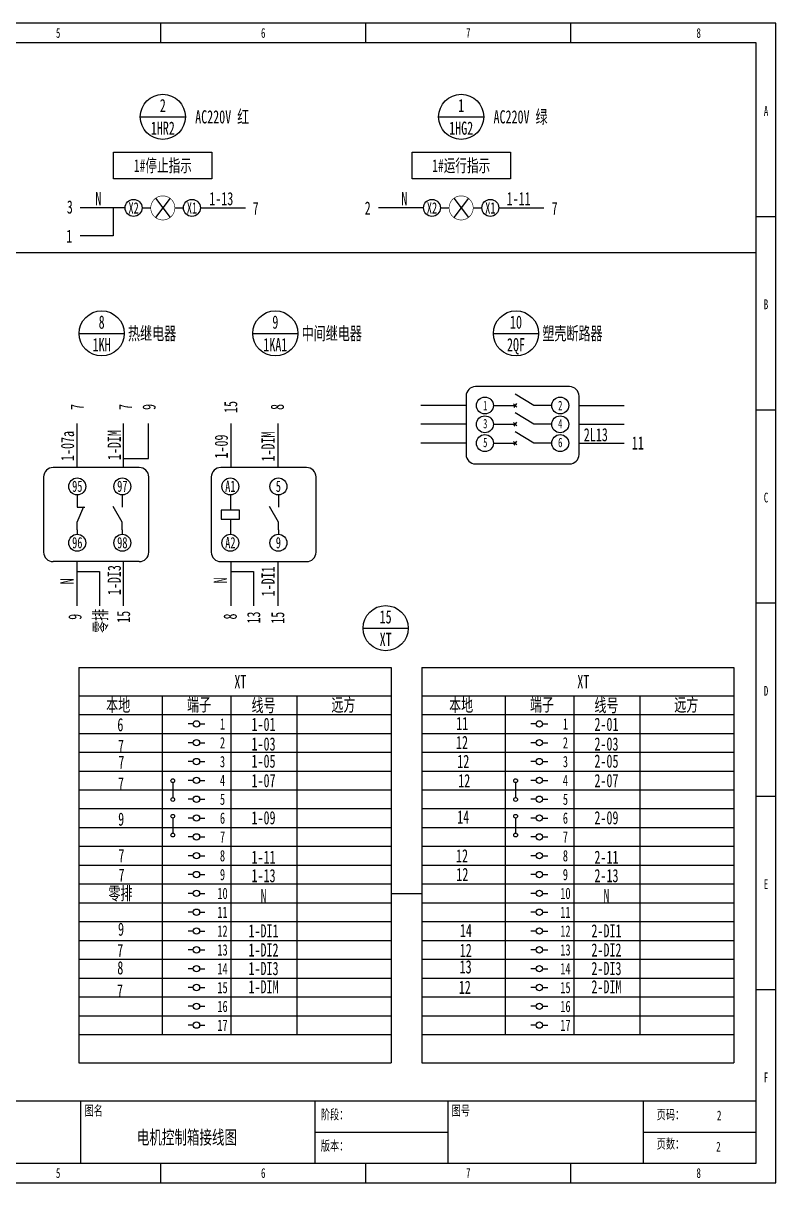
# Model space of a CAD drawing. Header units: millimetres. Extents: x 401220 to 2750366, y -101310 to 943175.
# Drawn here: x 1273953 to 1300607, y -44391 to -3311 of the extents above; entities that cross this region are included whole.
import ezdxf
from ezdxf.enums import TextEntityAlignment as Align

# ---------------------------------------------------------------- set-up
doc = ezdxf.new("R2010")
doc.units = ezdxf.units.MM
doc.styles.add('ROM-S', font='NSimSun.ttf', dxfattribs={"width": 0.67})

msp = doc.modelspace()

# ---------------------------------------------------------------- linework, layer by layer
at = {"ltscale": 4}
for p, q in [((1278821.8, -4002.5), (1278821.8, -3310.9)), ((1286083.4, -4002.5), (1286083.4, -3310.9)), ((1293345, -4002.5), (1293345, -3310.9)), ((1299915.1, -10157.6), (1300606.7, -10157.6)), ((1299915.1, -17004.3), (1300606.7, -17004.3)), ((1299915.1, -23850.9), (1300606.7, -23850.9)), ((1279976.8, -28134.1), (1279789.3, -28134.1)), ((1280201.8, -28134.1), (1280389.3, -28134.1)), ((1292121.6, -28134.1), (1291934, -28134.1)), ((1292346.6, -28134.1), (1292534.1, -28134.1)), ((1279976.8, -28801.1), (1279789.3, -28801.1)), ((1280201.8, -28801.1), (1280389.3, -28801.1)), ((1292121.6, -28801.1), (1291934, -28801.1)), ((1292346.6, -28801.1), (1292534.1, -28801.1)), ((1279976.8, -29468.1), (1279789.3, -29468.1)), ((1280201.8, -29468.1), (1280389.3, -29468.1)), ((1292121.6, -29468.1), (1291934, -29468.1)), ((1292346.6, -29468.1), (1292534.1, -29468.1)), ((1279976.8, -30135.1), (1279789.3, -30135.1)), ((1279976.8, -30135.1), (1279789.3, -30135.1)), ((1280201.8, -30135.1), (1280389.3, -30135.1)), ((1280201.8, -30135.1), (1280389.3, -30135.1)), ((1292121.6, -30135.1), (1291934, -30135.1)), ((1292121.6, -30135.1), (1291934, -30135.1)), ((1292346.6, -30135.1), (1292534.1, -30135.1)), ((1292346.6, -30135.1), (1292534.1, -30135.1)), ((1279976.8, -30802.1), (1279789.3, -30802.1)), ((1280201.8, -30802.1), (1280389.3, -30802.1)), ((1292121.6, -30802.1), (1291934, -30802.1)), ((1292346.6, -30802.1), (1292534.1, -30802.1)), ((1299915.1, -30697.6), (1300606.7, -30697.6)), ((1279976.8, -31469.1), (1279789.3, -31469.1)), ((1280201.8, -31469.1), (1280389.3, -31469.1)), ((1292121.6, -31469.1), (1291934, -31469.1)), ((1292346.6, -31469.1), (1292534.1, -31469.1)), ((1279976.8, -32136.1), (1279789.3, -32136.1)), ((1280201.8, -32136.1), (1280389.3, -32136.1)), ((1292121.6, -32136.1), (1291934, -32136.1)), ((1292346.6, -32136.1), (1292534.1, -32136.1)), ((1279976.8, -32803.1), (1279789.3, -32803.1)), ((1280201.8, -32803.1), (1280389.3, -32803.1)), ((1292121.6, -32803.1), (1291934, -32803.1)), ((1292346.6, -32803.1), (1292534.1, -32803.1)), ((1279976.8, -33470.1), (1279789.3, -33470.1)), ((1280201.8, -33470.1), (1280389.3, -33470.1)), ((1292121.6, -33470.1), (1291934, -33470.1)), ((1292346.6, -33470.1), (1292534.1, -33470.1)), ((1279976.8, -34137), (1279789.3, -34137)), ((1280201.8, -34137), (1280389.3, -34137)), ((1292121.6, -34137), (1291934, -34137)), ((1292346.6, -34137), (1292534.1, -34137)), ((1279976.8, -34804), (1279789.3, -34804)), ((1280201.8, -34804), (1280389.3, -34804)), ((1292121.6, -34804), (1291934, -34804)), ((1292346.6, -34804), (1292534.1, -34804)), ((1279976.8, -35471), (1279789.3, -35471)), ((1280201.8, -35471), (1280389.3, -35471)), ((1292121.6, -35471), (1291934, -35471)), ((1292346.6, -35471), (1292534.1, -35471)), ((1279976.8, -36138), (1279789.3, -36138)), ((1280201.8, -36138), (1280389.3, -36138)), ((1292121.6, -36138), (1291934, -36138)), ((1292346.6, -36138), (1292534.1, -36138)), ((1279976.8, -36805), (1279789.3, -36805)), ((1280201.8, -36805), (1280389.3, -36805)), ((1292121.6, -36805), (1291934, -36805)), ((1292346.6, -36805), (1292534.1, -36805)), ((1279976.8, -37472), (1279789.3, -37472)), ((1280201.8, -37472), (1280389.3, -37472)), ((1292121.6, -37472), (1291934, -37472)), ((1292346.6, -37472), (1292534.1, -37472)), ((1299915.1, -37544.3), (1300606.7, -37544.3)), ((1279976.8, -38139), (1279789.3, -38139)), ((1280201.8, -38139), (1280389.3, -38139)), ((1292121.6, -38139), (1291934, -38139)), ((1292346.6, -38139), (1292534.1, -38139)), ((1279976.8, -38806), (1279789.3, -38806)), ((1280201.8, -38806), (1280389.3, -38806)), ((1292121.6, -38806), (1291934, -38806)), ((1292346.6, -38806), (1292534.1, -38806)), ((1245141.6, -41486.3), (1299915.1, -41486.3)), ((1275986.3, -41486.3), (1275986.3, -43699.4)), ((1284285.3, -41486.3), (1284285.3, -43699.4)), ((1288988, -41486.3), (1288988, -43699.4)), ((1295903.9, -41486.3), (1295903.9, -43699.4)), ((1284285.3, -42592.9), (1288988, -42592.9)), ((1295903.9, -42592.9), (1299915.1, -42592.9)), ((1278821.8, -44391), (1278821.8, -43699.4)), ((1286083.4, -44391), (1286083.4, -43699.4)), ((1293345, -44391), (1293345, -43699.4))]:
    msp.add_line(p, q, dxfattribs=at)
for p, q in [((1278097.7, -6628.5), (1279697.6, -6628.5)), ((1288664.2, -6628.5), (1290264, -6628.5)), ((1277156.2, -7879.3), (1280639.1, -7879.3)), ((1277156.2, -8828.4), (1277156.2, -7879.3)), ((1280639.1, -7879.3), (1280639.1, -8828.4)), ((1287722.6, -7879.3), (1291205.6, -7879.3)), ((1287722.6, -8828.4), (1287722.6, -7879.3)), ((1291205.6, -7879.3), (1291205.6, -8828.4)), ((1280639.1, -8828.4), (1277156.2, -8828.4)), ((1291205.6, -8828.4), (1287722.6, -8828.4)), ((1277564.4, -9854.9), (1275964.6, -9854.9)), ((1277141.3, -9854.9), (1277141.3, -10841.8)), ((1278163, -9854.9), (1278363, -9854.9)), ((1278363, -9854.9), (1278469.7, -9854.9)), ((1278640.3, -9513.6), (1279152.3, -10196.2)), ((1279322.9, -9854.9), (1279429.6, -9854.9)), ((1279429.6, -9854.9), (1279629.6, -9854.9)), ((1280230.8, -9854.9), (1281830.7, -9854.9)), ((1288130.9, -9854.9), (1286531, -9854.9)), ((1288729.5, -9854.9), (1288929.5, -9854.9)), ((1288929.5, -9854.9), (1289036.1, -9854.9)), ((1289206.8, -9513.6), (1289718.7, -10196.2)), ((1289889.4, -9854.9), (1289996.1, -9854.9)), ((1289996.1, -9854.9), (1290196, -9854.9)), ((1290797.3, -9854.9), (1292397.2, -9854.9)), ((1277141.3, -10841.8), (1275964.6, -10841.8)), ((1245141.6, -11433), (1299915.1, -11433)), ((1275931.4, -14299.9), (1277531.3, -14299.9)), ((1282082.4, -14299.9), (1283682.2, -14299.9)), ((1290605.6, -14299.9), (1292205.5, -14299.9)), ((1293305.8, -16187.2), (1289972.8, -16187.2)), ((1289639.5, -16520.5), (1289639.5, -18589.7)), ((1291431.4, -16913.4), (1291318.5, -16794.2)), ((1291420.4, -16785.3), (1291330.9, -16925.9)), ((1292041.5, -16853.8), (1291374.9, -16453.8)), ((1293639.1, -18589.7), (1293639.1, -16520.5)), ((1289639.5, -16853.8), (1288039.6, -16853.8)), ((1290606, -16853.8), (1291374.9, -16853.8)), ((1292040.8, -17518.6), (1291374.2, -17118.6)), ((1292672.5, -16853.8), (1292041.5, -16853.8)), ((1293639.1, -16851.6), (1295239, -16851.6)), ((1275862.8, -19052.5), (1275862.8, -17490.5)), ((1277502.3, -19052.5), (1277502.3, -17490.5)), ((1278391, -18731.3), (1278391, -17490.5)), ((1281320.1, -19052.5), (1281320.1, -17490.5)), ((1282984.2, -19052.5), (1282984.2, -17490.5)), ((1289639.5, -17520.4), (1288039.6, -17520.4)), ((1290606, -17520.4), (1291374.9, -17520.4)), ((1291430.7, -17578.2), (1291317.8, -17459.1)), ((1291419.7, -17450.1), (1291330.2, -17590.7)), ((1292672.5, -17520.4), (1292041.5, -17520.4)), ((1293639.1, -17518.2), (1295239, -17518.2)), ((1292041.5, -18185.2), (1291374.9, -17785.3)), ((1289639.5, -18187), (1288039.6, -18187)), ((1290606, -18187), (1291374.9, -18187)), ((1291431.4, -18244.8), (1291318.5, -18125.7)), ((1291420.4, -18116.7), (1291330.9, -18257.3)), ((1292672.5, -18187), (1292041.5, -18187)), ((1293639.1, -18184.8), (1295239, -18184.8)), ((1277502.3, -18731.3), (1278391, -18731.3)), ((1278065.6, -19052.5), (1275009.2, -19052.5)), ((1283989.9, -19052.5), (1280947.4, -19052.5)), ((1289972.8, -18923), (1293305.8, -18923)), ((1274675.9, -19385.8), (1274675.9, -22052.2)), ((1278398.9, -22052.2), (1278398.9, -19385.8)), ((1280614.1, -19385.8), (1280614.1, -22052.2)), ((1284323.2, -22052.2), (1284323.2, -19385.8)), ((1275868.3, -20022.1), (1275868.3, -20188)), ((1277463.1, -20022.1), (1277463.1, -20188)), ((1281288.7, -20022.1), (1281288.7, -20188)), ((1282989.7, -20022.1), (1282989.7, -20188)), ((1275868.3, -20188), (1275868.3, -20454.7)), ((1275868.3, -20987.9), (1276102.6, -20433.7)), ((1275868.3, -20454.7), (1276138.8, -20454.7)), ((1277463.1, -20987.9), (1277143.2, -20433.7)), ((1277463.1, -20188), (1277463.1, -20454.7)), ((1281288.7, -20188), (1281288.7, -20561.3)), ((1282989.7, -20987.9), (1282669.7, -20433.7)), ((1282989.7, -20188), (1282989.7, -20454.7)), ((1280968.7, -20561.3), (1280968.7, -20881.3)), ((1281608.6, -20561.3), (1280968.7, -20561.3)), ((1280968.7, -20881.3), (1281608.6, -20881.3)), ((1281288.7, -20881.3), (1281288.7, -21254.6)), ((1281608.6, -20881.3), (1281608.6, -20561.3)), ((1275868.3, -21254.6), (1275868.3, -20987.9)), ((1275868.3, -21254.6), (1275868.3, -21417.7)), ((1277463.1, -21254.6), (1277463.1, -20987.9)), ((1277463.1, -21254.6), (1277463.1, -21417.7)), ((1281288.7, -21254.6), (1281288.7, -21417.7)), ((1282989.7, -21254.6), (1282989.7, -20987.9)), ((1282989.7, -21254.6), (1282989.7, -21417.7)), ((1278065.6, -22385.5), (1275009.2, -22385.5)), ((1275862.8, -23947.5), (1275862.8, -22385.5)), ((1277502.3, -23947.5), (1277502.3, -22385.5)), ((1280947.4, -22385.5), (1283989.9, -22385.5)), ((1281320.1, -23947.5), (1281320.1, -22385.5)), ((1282984.2, -23947.5), (1282984.2, -22385.5)), ((1275862.8, -22738.3), (1276656.8, -22738.3)), ((1276656.8, -22738.3), (1276656.8, -23947.5)), ((1281320.1, -22738.3), (1282114.1, -22738.3)), ((1282114.1, -22738.3), (1282114.1, -23947.5)), ((1285989.4, -24741), (1287589.2, -24741)), ((1275926, -26134.3), (1275926, -27134.8)), ((1275926, -26134.3), (1286597.8, -26134.3)), ((1276308.4, -26134.3), (1286980.3, -26134.3)), ((1286980.3, -26134.3), (1286980.3, -27134.8)), ((1288070.7, -26134.3), (1288070.7, -27134.8)), ((1288070.7, -26134.3), (1298742.6, -26134.3)), ((1288453.2, -26134.3), (1299125.1, -26134.3)), ((1299125.1, -26134.3), (1299125.1, -27134.8)), ((1275926, -27134.8), (1286980.3, -27134.8)), ((1275926, -27134.8), (1275926, -27801.8)), ((1278876.6, -27134.8), (1278876.6, -27801.8)), ((1281310.8, -27134.8), (1281310.8, -27801.8)), ((1283646.4, -27134.8), (1283646.4, -27801.8)), ((1286980.3, -27134.8), (1286980.3, -27801.8)), ((1288070.7, -27134.8), (1299125.1, -27134.8)), ((1288070.7, -27134.8), (1288070.7, -27801.8)), ((1291021.4, -27134.8), (1291021.4, -27801.8)), ((1293455.6, -27134.8), (1293455.6, -27801.8)), ((1295791.2, -27134.8), (1295791.2, -27801.8)), ((1299125.1, -27134.8), (1299125.1, -27801.8)), ((1275926, -27801.8), (1275926, -28468.8)), ((1275926, -27801.8), (1275926, -28468.8)), ((1275926, -27801.8), (1286597.8, -27801.8)), ((1276308.4, -27801.8), (1286980.3, -27801.8)), ((1278876.6, -27801.8), (1278876.6, -28468.8)), ((1281310.8, -27801.8), (1281310.8, -28468.8)), ((1283645.3, -27801.8), (1283645.3, -28468.8)), ((1286980.3, -27801.8), (1286980.3, -28468.8)), ((1286980.3, -27801.8), (1286980.3, -28468.8)), ((1288070.7, -27801.8), (1288070.7, -28468.8)), ((1288070.7, -27801.8), (1288070.7, -28468.8)), ((1288070.7, -27801.8), (1298742.6, -27801.8)), ((1288453.2, -27801.8), (1299125.1, -27801.8)), ((1291021.4, -27801.8), (1291021.4, -28468.8)), ((1293455.6, -27801.8), (1293455.6, -28468.8)), ((1295790.1, -27801.8), (1295790.1, -28468.8)), ((1299125.1, -27801.8), (1299125.1, -28468.8)), ((1299125.1, -27801.8), (1299125.1, -28468.8)), ((1275926, -28468.8), (1275926, -29135.8)), ((1275926, -28468.8), (1275926, -29135.8)), ((1275926, -28468.8), (1286597.8, -28468.8)), ((1276308.4, -28468.8), (1286980.3, -28468.8)), ((1278876.6, -28468.8), (1278876.6, -29135.8)), ((1281310.8, -28468.8), (1281310.8, -29135.8)), ((1283645.3, -28468.8), (1283645.3, -29135.8)), ((1286980.3, -28468.8), (1286980.3, -29135.8)), ((1286980.3, -28468.8), (1286980.3, -29135.8)), ((1288070.7, -28468.8), (1288070.7, -29135.8)), ((1288070.7, -28468.8), (1288070.7, -29135.8)), ((1288070.7, -28468.8), (1298742.6, -28468.8)), ((1288453.2, -28468.8), (1299125.1, -28468.8)), ((1291021.4, -28468.8), (1291021.4, -29135.8)), ((1293455.6, -28468.8), (1293455.6, -29135.8)), ((1295790.1, -28468.8), (1295790.1, -29135.8)), ((1299125.1, -28468.8), (1299125.1, -29135.8)), ((1299125.1, -28468.8), (1299125.1, -29135.8)), ((1275926, -29135.8), (1275926, -29802.8)), ((1275926, -29135.8), (1275926, -29802.8)), ((1275926, -29135.8), (1286597.8, -29135.8)), ((1276308.4, -29135.8), (1286980.3, -29135.8)), ((1278876.6, -29135.8), (1278876.6, -29802.8)), ((1281310.8, -29135.8), (1281310.8, -29802.8)), ((1283645.3, -29135.8), (1283645.3, -29802.8)), ((1286980.3, -29135.8), (1286980.3, -29802.8)), ((1286980.3, -29135.8), (1286980.3, -29802.8)), ((1288070.7, -29135.8), (1288070.7, -29802.8)), ((1288070.7, -29135.8), (1288070.7, -29802.8)), ((1288070.7, -29135.8), (1298742.6, -29135.8)), ((1288453.2, -29135.8), (1299125.1, -29135.8)), ((1291021.4, -29135.8), (1291021.4, -29802.8)), ((1293455.6, -29135.8), (1293455.6, -29802.8)), ((1295790.1, -29135.8), (1295790.1, -29802.8)), ((1299125.1, -29135.8), (1299125.1, -29802.8)), ((1299125.1, -29135.8), (1299125.1, -29802.8)), ((1275926, -29802.8), (1275926, -30469.8)), ((1275926, -29802.8), (1275926, -30469.8)), ((1275926, -29802.8), (1286597.8, -29802.8)), ((1276308.4, -29802.8), (1286980.3, -29802.8)), ((1278876.6, -29802.8), (1278876.6, -30469.8)), ((1281310.8, -29802.8), (1281310.8, -30469.8)), ((1283645.3, -29802.8), (1283645.3, -30469.8)), ((1286980.3, -29802.8), (1286980.3, -30469.8)), ((1286980.3, -29802.8), (1286980.3, -30469.8)), ((1288070.7, -29802.8), (1288070.7, -30469.8)), ((1288070.7, -29802.8), (1288070.7, -30469.8)), ((1288070.7, -29802.8), (1298742.6, -29802.8)), ((1288453.2, -29802.8), (1299125.1, -29802.8)), ((1291021.4, -29802.8), (1291021.4, -30469.8)), ((1293455.6, -29802.8), (1293455.6, -30469.8)), ((1295790.1, -29802.8), (1295790.1, -30469.8)), ((1299125.1, -29802.8), (1299125.1, -30469.8)), ((1299125.1, -29802.8), (1299125.1, -30469.8)), ((1279248.6, -30213.3), (1279248.6, -30480.1)), ((1291393.4, -30213.3), (1291393.4, -30480.1)), ((1275926, -30469.8), (1275926, -31136.8)), ((1275926, -30469.8), (1275926, -31136.8)), ((1275926, -30469.8), (1286597.8, -30469.8)), ((1276308.4, -30469.8), (1286980.3, -30469.8)), ((1278876.6, -30469.8), (1278876.6, -31136.8)), ((1279248.6, -30480.1), (1279248.6, -30746.9)), ((1281310.8, -30469.8), (1281310.8, -31136.8)), ((1283645.3, -30469.8), (1283645.3, -31136.8)), ((1286980.3, -30469.8), (1286980.3, -31136.8)), ((1286980.3, -30469.8), (1286980.3, -31136.8)), ((1288070.7, -30469.8), (1288070.7, -31136.8)), ((1288070.7, -30469.8), (1288070.7, -31136.8)), ((1288070.7, -30469.8), (1298742.6, -30469.8)), ((1288453.2, -30469.8), (1299125.1, -30469.8)), ((1291021.4, -30469.8), (1291021.4, -31136.8)), ((1291393.4, -30480.1), (1291393.4, -30746.9)), ((1293455.6, -30469.8), (1293455.6, -31136.8)), ((1295790.1, -30469.8), (1295790.1, -31136.8)), ((1299125.1, -30469.8), (1299125.1, -31136.8)), ((1299125.1, -30469.8), (1299125.1, -31136.8)), ((1275926, -31136.8), (1275926, -31803.8)), ((1275926, -31136.8), (1275926, -31803.8)), ((1275926, -31136.8), (1286597.8, -31136.8)), ((1276308.4, -31136.8), (1286980.3, -31136.8)), ((1278876.6, -31136.8), (1278876.6, -31803.8)), ((1281310.8, -31136.8), (1281310.8, -31803.8)), ((1283645.3, -31136.8), (1283645.3, -31803.8)), ((1286980.3, -31136.8), (1286980.3, -31803.8)), ((1286980.3, -31136.8), (1286980.3, -31803.8)), ((1288070.7, -31136.8), (1288070.7, -31803.8)), ((1288070.7, -31136.8), (1288070.7, -31803.8)), ((1288070.7, -31136.8), (1298742.6, -31136.8)), ((1288453.2, -31136.8), (1299125.1, -31136.8)), ((1291021.4, -31136.8), (1291021.4, -31803.8)), ((1293455.6, -31136.8), (1293455.6, -31803.8)), ((1295790.1, -31136.8), (1295790.1, -31803.8)), ((1299125.1, -31136.8), (1299125.1, -31803.8)), ((1299125.1, -31136.8), (1299125.1, -31803.8)), ((1279248.6, -31471.3), (1279248.6, -31738.1)), ((1291393.4, -31471.3), (1291393.4, -31738.1)), ((1275926, -31803.8), (1275926, -32470.7)), ((1275926, -31803.8), (1275926, -32470.7)), ((1275926, -31803.8), (1286597.8, -31803.8)), ((1276308.4, -31803.8), (1286980.3, -31803.8)), ((1278876.6, -31803.8), (1278876.6, -32470.7)), ((1279248.6, -31738.1), (1279248.6, -32004.9)), ((1281310.8, -31803.8), (1281310.8, -32470.7)), ((1283645.3, -31803.8), (1283645.3, -32470.7)), ((1286980.3, -31803.8), (1286980.3, -32470.7)), ((1288070.7, -31803.8), (1288070.7, -32470.7)), ((1288070.7, -31803.8), (1288070.7, -32470.7)), ((1288070.7, -31803.8), (1298742.6, -31803.8)), ((1288453.2, -31803.8), (1299125.1, -31803.8)), ((1291021.4, -31803.8), (1291021.4, -32470.7)), ((1291393.4, -31738.1), (1291393.4, -32004.9)), ((1293455.6, -31803.8), (1293455.6, -32470.7)), ((1295790.1, -31803.8), (1295790.1, -32470.7)), ((1299125.1, -31803.8), (1299125.1, -32470.7)), ((1275926, -32470.7), (1275926, -33137.7)), ((1275926, -32470.7), (1275926, -33137.7)), ((1275926, -32470.7), (1286597.8, -32470.7)), ((1276308.4, -32470.7), (1286980.3, -32470.7)), ((1278876.6, -32470.7), (1278876.6, -33137.7)), ((1281310.8, -32470.7), (1281310.8, -33137.7)), ((1283645.3, -32470.7), (1283645.3, -33137.7)), ((1286980.3, -32470.7), (1286980.3, -33137.7)), ((1288070.7, -32470.7), (1288070.7, -33137.7)), ((1288070.7, -32470.7), (1288070.7, -33137.7)), ((1288070.7, -32470.7), (1298742.6, -32470.7)), ((1288453.2, -32470.7), (1299125.1, -32470.7)), ((1291021.4, -32470.7), (1291021.4, -33137.7)), ((1293455.6, -32470.7), (1293455.6, -33137.7)), ((1295790.1, -32470.7), (1295790.1, -33137.7)), ((1299125.1, -32470.7), (1299125.1, -33137.7)), ((1275926, -33137.7), (1275926, -33804.7)), ((1275926, -33137.7), (1275926, -33804.7)), ((1275926, -33137.7), (1286597.8, -33137.7)), ((1276308.4, -33137.7), (1286980.3, -33137.7)), ((1278876.6, -33137.7), (1278876.6, -33804.7)), ((1281310.8, -33137.7), (1281310.8, -33804.7)), ((1283645.3, -33137.7), (1283645.3, -33804.7)), ((1286980.3, -33137.7), (1286980.3, -33804.7)), ((1286980.3, -33137.7), (1286980.3, -33804.7)), ((1288070.7, -33137.7), (1288070.7, -33804.7)), ((1288070.7, -33137.7), (1288070.7, -33804.7)), ((1288070.7, -33137.7), (1298742.6, -33137.7)), ((1288453.2, -33137.7), (1299125.1, -33137.7)), ((1291021.4, -33137.7), (1291021.4, -33804.7)), ((1293455.6, -33137.7), (1293455.6, -33804.7)), ((1295790.1, -33137.7), (1295790.1, -33804.7)), ((1299125.1, -33137.7), (1299125.1, -33804.7)), ((1299125.1, -33137.7), (1299125.1, -33804.7)), ((1275926, -33804.7), (1275926, -34471.7)), ((1275926, -33804.7), (1275926, -34471.7)), ((1275926, -33804.7), (1286597.8, -33804.7)), ((1276308.4, -33804.7), (1286980.3, -33804.7)), ((1278876.6, -33804.7), (1278876.6, -34471.7)), ((1281310.8, -33804.7), (1281310.8, -34471.7)), ((1283645.3, -33804.7), (1283645.3, -34471.7)), ((1286980.3, -33804.7), (1286980.3, -34471.7)), ((1286980.3, -33804.7), (1286980.3, -34471.7)), ((1288070.7, -33804.7), (1288070.7, -34471.7)), ((1288070.7, -33804.7), (1288070.7, -34471.7)), ((1288070.7, -33804.7), (1298742.6, -33804.7)), ((1288453.2, -33804.7), (1299125.1, -33804.7)), ((1291021.4, -33804.7), (1291021.4, -34471.7)), ((1293455.6, -33804.7), (1293455.6, -34471.7)), ((1295790.1, -33804.7), (1295790.1, -34471.7)), ((1299125.1, -33804.7), (1299125.1, -34471.7)), ((1299125.1, -33804.7), (1299125.1, -34471.7)), ((1275926, -34471.7), (1275926, -35138.7)), ((1275926, -34471.7), (1275926, -35138.7)), ((1275926, -34471.7), (1286597.8, -34471.7)), ((1276308.4, -34471.7), (1286980.3, -34471.7)), ((1278876.6, -34471.7), (1278876.6, -35138.7)), ((1281310.8, -34471.7), (1281310.8, -35138.7)), ((1283645.3, -34471.7), (1283645.3, -35138.7)), ((1286980.3, -34138.2), (1288070.7, -34138.2)), ((1286980.3, -34471.7), (1286980.3, -35138.7)), ((1286980.3, -34471.7), (1286980.3, -35138.7)), ((1288070.7, -34471.7), (1288070.7, -35138.7)), ((1288070.7, -34471.7), (1288070.7, -35138.7)), ((1288070.7, -34471.7), (1298742.6, -34471.7)), ((1288453.2, -34471.7), (1299125.1, -34471.7)), ((1291021.4, -34471.7), (1291021.4, -35138.7)), ((1293455.6, -34471.7), (1293455.6, -35138.7)), ((1295790.1, -34471.7), (1295790.1, -35138.7)), ((1299125.1, -34471.7), (1299125.1, -35138.7)), ((1299125.1, -34471.7), (1299125.1, -35138.7)), ((1275926, -35138.7), (1275926, -35805.7)), ((1275926, -35138.7), (1275926, -35805.7)), ((1275926, -35138.7), (1286597.8, -35138.7)), ((1276308.4, -35138.7), (1286980.3, -35138.7)), ((1278876.6, -35138.7), (1278876.6, -35805.7)), ((1281310.8, -35138.7), (1281310.8, -35805.7)), ((1283645.3, -35138.7), (1283645.3, -35805.7)), ((1286980.3, -35138.7), (1286980.3, -35805.7)), ((1286980.3, -35138.7), (1286980.3, -35805.7)), ((1288070.7, -35138.7), (1288070.7, -35805.7)), ((1288070.7, -35138.7), (1288070.7, -35805.7)), ((1288070.7, -35138.7), (1298742.6, -35138.7)), ((1288453.2, -35138.7), (1299125.1, -35138.7)), ((1291021.4, -35138.7), (1291021.4, -35805.7)), ((1293455.6, -35138.7), (1293455.6, -35805.7)), ((1295790.1, -35138.7), (1295790.1, -35805.7)), ((1299125.1, -35138.7), (1299125.1, -35805.7)), ((1299125.1, -35138.7), (1299125.1, -35805.7)), ((1275926, -35805.7), (1286597.8, -35805.7)), ((1275926, -35805.7), (1275926, -36472.7)), ((1275926, -35805.7), (1275926, -36472.7)), ((1275926, -35805.7), (1286597.8, -35805.7)), ((1276308.4, -35805.7), (1286980.3, -35805.7)), ((1276308.4, -35805.7), (1286980.3, -35805.7)), ((1278876.6, -35805.7), (1278876.6, -36472.7)), ((1281310.8, -35805.7), (1281310.8, -36472.7)), ((1283645.3, -35805.7), (1283645.3, -36472.7)), ((1286980.3, -35805.7), (1286980.3, -36472.7)), ((1286980.3, -35805.7), (1286980.3, -36472.7)), ((1288070.7, -35805.7), (1298742.6, -35805.7)), ((1288070.7, -35805.7), (1288070.7, -36472.7)), ((1288070.7, -35805.7), (1288070.7, -36472.7)), ((1288070.7, -35805.7), (1298742.6, -35805.7)), ((1288453.2, -35805.7), (1299125.1, -35805.7)), ((1288453.2, -35805.7), (1299125.1, -35805.7)), ((1291021.4, -35805.7), (1291021.4, -36472.7)), ((1293455.6, -35805.7), (1293455.6, -36472.7)), ((1295790.1, -35805.7), (1295790.1, -36472.7)), ((1299125.1, -35805.7), (1299125.1, -36472.7)), ((1299125.1, -35805.7), (1299125.1, -36472.7)), ((1275926, -36472.7), (1275926, -37139.7)), ((1275926, -36472.7), (1275926, -37139.7)), ((1275926, -36472.7), (1286597.8, -36472.7)), ((1276308.4, -36472.7), (1286980.3, -36472.7)), ((1278876.6, -36472.7), (1278876.6, -37139.7)), ((1281310.8, -36472.7), (1281310.8, -37139.7)), ((1283645.3, -36472.7), (1283645.3, -37139.7)), ((1286980.3, -36472.7), (1286980.3, -37139.7)), ((1286980.3, -36472.7), (1286980.3, -37139.7)), ((1288070.7, -36472.7), (1288070.7, -37139.7)), ((1288070.7, -36472.7), (1288070.7, -37139.7)), ((1288070.7, -36472.7), (1298742.6, -36472.7)), ((1288453.2, -36472.7), (1299125.1, -36472.7)), ((1291021.4, -36472.7), (1291021.4, -37139.7)), ((1293455.6, -36472.7), (1293455.6, -37139.7)), ((1295790.1, -36472.7), (1295790.1, -37139.7)), ((1299125.1, -36472.7), (1299125.1, -37139.7)), ((1299125.1, -36472.7), (1299125.1, -37139.7)), ((1275926, -37139.7), (1275926, -37806.7)), ((1275926, -37139.7), (1275926, -37806.7)), ((1275926, -37139.7), (1286597.8, -37139.7)), ((1276308.4, -37139.7), (1286980.3, -37139.7)), ((1278876.6, -37139.7), (1278876.6, -37806.7)), ((1281310.8, -37139.7), (1281310.8, -37806.7)), ((1283645.3, -37139.7), (1283645.3, -37806.7)), ((1286980.3, -37139.7), (1286980.3, -37806.7)), ((1286980.3, -37139.7), (1286980.3, -37806.7)), ((1288070.7, -37139.7), (1288070.7, -37806.7)), ((1288070.7, -37139.7), (1288070.7, -37806.7)), ((1288070.7, -37139.7), (1298742.6, -37139.7)), ((1288453.2, -37139.7), (1299125.1, -37139.7)), ((1291021.4, -37139.7), (1291021.4, -37806.7)), ((1293455.6, -37139.7), (1293455.6, -37806.7)), ((1295790.1, -37139.7), (1295790.1, -37806.7)), ((1299125.1, -37139.7), (1299125.1, -37806.7)), ((1299125.1, -37139.7), (1299125.1, -37806.7)), ((1275926, -37806.7), (1286597.8, -37806.7)), ((1275926, -37806.7), (1275926, -38473.7)), ((1275926, -37806.7), (1275926, -38473.7)), ((1275926, -37806.7), (1286597.8, -37806.7)), ((1276308.4, -37806.7), (1286980.3, -37806.7)), ((1276308.4, -37806.7), (1286980.3, -37806.7)), ((1278876.6, -37806.7), (1278876.6, -38473.7)), ((1281310.8, -37806.7), (1281310.8, -38473.7)), ((1283645.3, -37806.7), (1283645.3, -38473.7)), ((1286980.3, -37806.7), (1286980.3, -38473.7)), ((1286980.3, -37806.7), (1286980.3, -38473.7)), ((1288070.7, -37806.7), (1298742.6, -37806.7)), ((1288070.7, -37806.7), (1288070.7, -38473.7)), ((1288070.7, -37806.7), (1288070.7, -38473.7)), ((1288070.7, -37806.7), (1298742.6, -37806.7)), ((1288453.2, -37806.7), (1299125.1, -37806.7)), ((1288453.2, -37806.7), (1299125.1, -37806.7)), ((1291021.4, -37806.7), (1291021.4, -38473.7)), ((1293455.6, -37806.7), (1293455.6, -38473.7)), ((1295790.1, -37806.7), (1295790.1, -38473.7)), ((1299125.1, -37806.7), (1299125.1, -38473.7)), ((1299125.1, -37806.7), (1299125.1, -38473.7)), ((1275926, -38473.7), (1275926, -39140.7)), ((1275926, -38473.7), (1275926, -39140.7)), ((1275926, -38473.7), (1286597.8, -38473.7)), ((1276308.4, -38473.7), (1286980.3, -38473.7)), ((1278876.6, -38473.7), (1278876.6, -39140.7)), ((1281310.8, -38473.7), (1281310.8, -39140.7)), ((1283645.3, -38473.7), (1283645.3, -39140.7)), ((1286980.3, -38473.7), (1286980.3, -39140.7)), ((1286980.3, -38473.7), (1286980.3, -39140.7)), ((1288070.7, -38473.7), (1288070.7, -39140.7)), ((1288070.7, -38473.7), (1288070.7, -39140.7)), ((1288070.7, -38473.7), (1298742.6, -38473.7)), ((1288453.2, -38473.7), (1299125.1, -38473.7)), ((1291021.4, -38473.7), (1291021.4, -39140.7)), ((1293455.6, -38473.7), (1293455.6, -39140.7)), ((1295790.1, -38473.7), (1295790.1, -39140.7)), ((1299125.1, -38473.7), (1299125.1, -39140.7)), ((1299125.1, -38473.7), (1299125.1, -39140.7)), ((1275926, -39140.7), (1275926, -39807.7)), ((1275926, -39140.7), (1275926, -39807.7)), ((1275926, -39140.7), (1275926, -40141.2)), ((1275926, -39140.7), (1286597.8, -39140.7)), ((1276308.4, -39140.7), (1286980.3, -39140.7)), ((1286980.3, -39140.7), (1286980.3, -39807.7)), ((1286980.3, -39140.7), (1286980.3, -39807.7)), ((1286980.3, -39140.7), (1286980.3, -40141.2)), ((1288070.7, -39140.7), (1288070.7, -39807.7)), ((1288070.7, -39140.7), (1288070.7, -39807.7)), ((1288070.7, -39140.7), (1288070.7, -40141.2)), ((1288070.7, -39140.7), (1298742.6, -39140.7)), ((1288453.2, -39140.7), (1299125.1, -39140.7)), ((1299125.1, -39140.7), (1299125.1, -39807.7)), ((1299125.1, -39140.7), (1299125.1, -39807.7)), ((1299125.1, -39140.7), (1299125.1, -40141.2)), ((1275926, -39474.2), (1275926, -40141.2)), ((1275926, -39474.2), (1275926, -40141.2)), ((1288070.7, -39474.2), (1288070.7, -40141.2)), ((1288070.7, -39474.2), (1288070.7, -40141.2)), ((1275926, -40141.2), (1286597.8, -40141.2)), ((1276308.4, -40141.2), (1286980.3, -40141.2)), ((1288070.7, -40141.2), (1298742.6, -40141.2)), ((1288453.2, -40141.2), (1299125.1, -40141.2))]:
    msp.add_line(p, q)
for points in [[(1243620.1, -44391), (1300606.7, -44391), (1300606.7, -3310.9), (1243620.1, -3310.9)], [(1245141.6, -43699.4), (1299915.1, -43699.4), (1299915.1, -4002.5), (1245141.6, -4002.5)]]:
    msp.add_lwpolyline(points, close=True, dxfattribs=at)
at = {"const_width": 21.3}
for points in [[(1278469.7, -9854.9, 1), (1279322.9, -9854.9, 1)], [(1289036.1, -9854.9, 1), (1289889.4, -9854.9, 1)]]:
    msp.add_lwpolyline(points, format="xyb", close=True, dxfattribs=at)
for points in [[(1279152.3, -9513.6), (1278640.3, -10196.2)], [(1289718.7, -9513.6), (1289206.8, -10196.2)]]:
    msp.add_lwpolyline(points)
for centre, radius in [((1278897.6, -6628.5), 799.9), ((1289464.1, -6628.5), 799.9), ((1277863.1, -9854.9), 300), ((1279929.5, -9854.9), 300), ((1288429.5, -9854.9), 300), ((1290496, -9854.9), 300), ((1276731.3, -14299.9), 799.9), ((1282882.3, -14299.9), 799.9), ((1291405.6, -14299.9), 799.9), ((1290306.1, -16853.8), 300), ((1292972.5, -16853.8), 300), ((1290306.1, -17520.4), 300), ((1292972.5, -17520.4), 300), ((1290306.1, -18187), 300), ((1292972.5, -18187), 300), ((1275868.3, -19722.2), 300), ((1277463.1, -19722.2), 300), ((1281288.7, -19722.2), 300), ((1282989.7, -19722.2), 300), ((1275868.3, -21717.7), 300), ((1277463.1, -21717.7), 300), ((1281288.7, -21717.7), 300), ((1282989.7, -21717.7), 300), ((1286789.3, -24741), 799.9), ((1279248.6, -30146.6), 66.7), ((1291393.4, -30146.6), 66.7), ((1279248.6, -30813.6), 66.7), ((1291393.4, -30813.6), 66.7), ((1279248.6, -31404.6), 66.7), ((1291393.4, -31404.6), 66.7), ((1279248.6, -32071.6), 66.7), ((1291393.4, -32071.6), 66.7)]:
    msp.add_circle(centre, radius)
at = {"ltscale": 4}
for centre in [(1280089.3, -28134.1), (1292234.1, -28134.1), (1280089.3, -28801.1), (1292234.1, -28801.1), (1280089.3, -29468.1), (1292234.1, -29468.1), (1280089.3, -30135.1), (1280089.3, -30135.1), (1292234.1, -30135.1), (1292234.1, -30135.1), (1280089.3, -30802.1), (1292234.1, -30802.1), (1280089.3, -31469.1), (1292234.1, -31469.1), (1280089.3, -32136.1), (1292234.1, -32136.1), (1280089.3, -32803.1), (1292234.1, -32803.1), (1280089.3, -33470.1), (1292234.1, -33470.1), (1280089.3, -34137), (1292234.1, -34137), (1280089.3, -34804), (1292234.1, -34804), (1280089.3, -35471), (1292234.1, -35471), (1280089.3, -36138), (1292234.1, -36138), (1280089.3, -36805), (1292234.1, -36805), (1280089.3, -37472), (1292234.1, -37472), (1280089.3, -38139), (1292234.1, -38139), (1280089.3, -38806), (1292234.1, -38806)]:
    msp.add_circle(centre, 112.5, dxfattribs=at)
for centre, start, end in [((1289972.8, -16520.5), 90, 180), ((1293305.8, -16520.5), 0, 90), ((1289972.8, -18589.7), 180, 270), ((1293305.8, -18589.7), 270, 0), ((1275009.2, -19385.8), 90, 180), ((1278065.6, -19385.8), 0, 90), ((1280947.4, -19385.8), 90, 180), ((1283989.9, -19385.8), 0, 90), ((1275009.2, -22052.2), 180, 270), ((1278065.6, -22052.2), 270, 0), ((1280947.4, -22052.2), 180, 270), ((1283989.9, -22052.2), 270, 0)]:
    msp.add_arc(centre, 333.3, start, end)
for p in [(1278896.3, -9854.9), (1289462.8, -9854.9)]:
    msp.add_point(p)

# ---------------------------------------------------------------- texts
at = {"style": 'ROM-S', "width": 0.67}
for s, p in [('5', (1275191, -3933.3)), ('6', (1282452.6, -3933.3)), ('7', (1289714.2, -3933.3)), ('8', (1297874.9, -3933.3)), ('A', (1300260.9, -6699.7)), ('B', (1300260.9, -13546.3)), ('C', (1300260.9, -20393)), ('D', (1300260.9, -27239.7)), ('E', (1300260.9, -34086.4)), ('F', (1300260.9, -40933.1)), ('5', (1275191, -44321.8)), ('6', (1282452.6, -44321.8)), ('7', (1289714.2, -44321.8)), ('8', (1297874.9, -44321.8))]:
    msp.add_text(s, height=346.5, dxfattribs=at).set_placement(p, align=Align.BOTTOM_CENTER)
for s, height, p in [('2', 466.6, (1278897.6, -6228.6)), ('1', 466.6, (1289464.1, -6228.6)), ('1HR2', 466.62, (1278897.6, -7028.5)), ('1HG2', 466.62, (1289464.1, -7028.5)), ('1#停止指示', 449.96, (1278897.6, -8353.9)), ('1#运行指示', 449.96, (1289464.1, -8354.9)), ('3', 466.6, (1275603.8, -9819.8)), ('X2', 399.96, (1277863.1, -9854.9)), ('X1', 399.96, (1279929.5, -9854.9)), ('7', 450, (1282186.2, -9870.3)), ('2', 466.6, (1286154.1, -9861.7)), ('X2', 399.96, (1288429.5, -9854.9)), ('X1', 399.96, (1290496, -9854.9)), ('7', 450, (1292774.2, -9870.3)), ('1', 466.6, (1275584.8, -10857.5)), ('8', 466.6, (1276731.3, -13900)), ('9', 466.6, (1282882.3, -13900)), ('10', 466.62, (1291405.6, -13900)), ('1KH', 466.62, (1276731.3, -14699.9)), ('1KA1', 466.62, (1282882.3, -14699.9)), ('2QF', 466.62, (1291405.6, -14699.9)), ('1', 333.3, (1290316.4, -16853.8)), ('2', 333.3, (1292972.5, -16853.8)), ('3', 333.3, (1290316.4, -17496.5)), ('4', 333.3, (1292972.5, -17496.5)), ('5', 333.3, (1290316.4, -18163.1)), ('6', 333.3, (1292972.5, -18163.1)), ('11', 466.62, (1295718.1, -18180.6)), ('15', 466.62, (1286789.3, -24341)), ('XT', 466.62, (1286789.3, -25141)), ('XT', 466.89, (1281644.3, -26634.6)), ('XT', 466.89, (1293789.1, -26634.6)), ('6', 466.6, (1277393.2, -28160.7)), ('11', 466.62, (1289504.4, -28115.8)), ('1', 400.2, (1281011.4, -28135.3)), ('1', 400.2, (1293156.2, -28135.3)), ('7', 466.6, (1277417.1, -28918.8)), ('2', 400.2, (1281011.4, -28802.3)), ('12', 466.62, (1289494.3, -28789.8)), ('2', 400.2, (1293156.2, -28802.3)), ('7', 466.6, (1277428.8, -29489.9)), ('3', 400.2, (1281011.4, -29469.3)), ('@N421', 0.133, (1281310.8, -29469.3)), ('12', 466.62, (1289538.3, -29460.8)), ('3', 400.2, (1293156.2, -29469.3)), ('@N421', 0.133, (1293455.6, -29469.3)), ('4', 400.2, (1281011.4, -30136.3)), ('12', 466.62, (1289571.5, -30144.1)), ('4', 400.2, (1293156.2, -30136.3)), ('7', 466.6, (1277417.1, -30252.8)), ('5', 400.2, (1281011.4, -30803.3)), ('5', 400.2, (1293156.2, -30803.3)), ('14', 466.62, (1289535.2, -31432.4)), ('9', 466.6, (1277422.7, -31506.9)), ('6', 400.2, (1281011.4, -31470.3)), ('6', 400.2, (1293156.2, -31470.3)), ('7', 400.2, (1281011.4, -32137.2)), ('7', 400.2, (1293156.2, -32137.2)), ('7', 466.6, (1277431.2, -32801.2)), ('8', 400.2, (1281011.4, -32804.2)), ('12', 466.62, (1289494.3, -32807.3)), ('8', 400.2, (1293156.2, -32804.2)), ('7', 466.6, (1277435, -33488.9)), ('12', 466.62, (1289505.3, -33467.4)), ('9', 400.2, (1281011.4, -33471.2)), ('9', 400.2, (1293156.2, -33471.2)), ('10', 400.2, (1281011.4, -34138.2)), ('10', 400.2, (1293156.2, -34138.2)), ('11', 400.2, (1281011.4, -34805.2)), ('11', 400.2, (1293156.2, -34805.2)), ('9', 466.6, (1277417.7, -35405.7)), ('12', 400.2, (1281011.4, -35472.2)), ('14', 466.62, (1289631.3, -35452.7)), ('12', 400.2, (1293156.2, -35472.2)), ('7', 466.6, (1277387.3, -36163.1)), ('13', 400.2, (1281011.4, -36139.2)), ('12', 466.62, (1289626.1, -36154.3)), ('13', 400.2, (1293156.2, -36139.2)), ('8', 466.6, (1277391.8, -36773.4)), ('13', 466.62, (1289622.3, -36739.7)), ('14', 400.2, (1281011.4, -36806.2)), ('14', 400.2, (1293156.2, -36806.2)), ('7', 466.6, (1277380.4, -37589.7)), ('15', 400.2, (1281011.4, -37473.2)), ('12', 466.62, (1289593.1, -37463.4)), ('15', 400.2, (1293156.2, -37473.2)), ('16', 400.2, (1281011.4, -38140.2)), ('16', 400.2, (1293156.2, -38140.2)), ('17', 400.2, (1281011.4, -38807.2)), ('17', 400.2, (1293156.2, -38807.2)), ('电机控制箱接线图', 485.08, (1279752.1, -42779.7))]:
    msp.add_text(s, height=height, dxfattribs=at).set_placement(p, align=Align.MIDDLE_CENTER)
for s, p in [(' AC220V 红', (1279830.9, -6628.5)), (' AC220V 绿', (1290397.3, -6628.5)), ('热继电器', (1277664.6, -14299.9)), ('中间继电器', (1283815.6, -14299.9)), ('塑壳断路器', (1292338.8, -14299.9))]:
    msp.add_text(s, height=466.62, dxfattribs=at).set_placement(p, align=Align.MIDDLE_LEFT)
for s, height, p in [('N', 466.6, (1276614.5, -9759.2)), ('1-13', 466.62, (1280968.1, -9759.2)), ('N', 466.6, (1287450.6, -9759.2)), ('1-11', 466.62, (1291500.9, -9759.2)), ('2L13', 466.62, (1294232.2, -18122.5)), ('95', 399.96, (1275868.3, -19914.7)), ('97', 399.96, (1277463.1, -19914.7)), ('A1', 399.96, (1281288.7, -19914.7)), ('5', 400, (1282989.7, -19914.7)), ('96', 399.96, (1275868.3, -21913.8)), ('98', 399.96, (1277463.1, -21913.8)), ('A2', 399.96, (1281288.7, -21913.8)), ('9', 400, (1282989.7, -21913.8)), ('零排', 466.62, (1277396.9, -34372.9)), ('2', 346.5, (1298601.1, -42177.9)), ('2', 346.5, (1298573.4, -43284.5))]:
    msp.add_text(s, height=height, dxfattribs=at).set_placement(p, align=Align.CENTER)
for s, height, rotation, p in [('7', 466.6, 90, (1276095.2, -16905.9)), ('7', 466.6, 90, (1277806.5, -16905.9)), ('9', 466.6, 90, (1278642.5, -16905.9)), ('15', 466.62, 90, (1281533.7, -16905.9)), ('8', 466.6, 90, (1283184.1, -16905.9)), ('1-07a', 466.62, 90, (1275753.6, -18288.1)), ('1-DIM', 466.62, 90, (1277411, -18256.7)), ('1-09', 466.62, 90, (1281200.7, -18308.3)), ('1-DIM', 466.62, 90, (1282856.6, -18308.3)), ('1-DI3', 466.62, 90, (1277411, -23040)), ('1-DI1', 466.62, 90, (1282856.6, -23084.1)), ('N', 466.6, 90, (1275735.2, -23084.1)), ('N', 466.6, 90, (1281168.4, -23051.2)), ('零排', 466.62, 90, (1276918, -24486.1)), ('15', 466.62, 90, (1277737, -24341)), ('13', 466.62, 90, (1282345.5, -24367.2)), ('15', 466.62, 90, (1283196.8, -24374.1)), ('9', 466.6, 90, (1276019, -24340.1)), ('8', 466.6, 90, (1281515.8, -24329.8)), ('本地', 466.89, 360, (1277316.6, -27694.3)), ('端子', 466.89, 360, (1280181.1, -27681.1)), ('线号', 466.89, 360, (1282464.2, -27707.7)), ('远方', 466.89, 360, (1285292.9, -27689.9)), ('本地', 466.89, 360, (1289461.4, -27694.3)), ('端子', 466.89, 360, (1292325.9, -27681.1)), ('线号', 466.89, 360, (1294609, -27707.7)), ('远方', 466.89, 360, (1297437.7, -27689.9)), ('1-01', 466.89, 360, (1282464.2, -28381.1)), ('2-01', 466.89, 360, (1294609, -28381.1)), ('1-03', 466.89, 360, (1282464.2, -29077.2)), ('2-03', 466.89, 360, (1294609, -29077.2)), ('1-05', 466.89, 360, (1282464.2, -29685.2)), ('2-05', 466.89, 360, (1294609, -29685.2)), ('1-07', 466.89, 360, (1282464.2, -30376.5)), ('2-07', 466.89, 360, (1294609, -30376.5)), ('1-09', 466.89, 360, (1282464.2, -31691.1)), ('2-09', 466.89, 360, (1294609, -31691.1)), ('1-11', 466.89, 360, (1282464.2, -33090.2)), ('2-11', 466.89, 360, (1294609, -33090.2)), ('1-13', 466.89, 360, (1282464.2, -33740.8)), ('2-13', 466.89, 360, (1294609, -33740.8)), ('N', 466.9, 360, (1282464.2, -34450.1)), ('N', 466.9, 360, (1294609, -34450.1)), ('1-DI1', 466.89, 360, (1282464.2, -35699.9)), ('2-DI1', 466.89, 360, (1294609, -35699.9)), ('1-DI2', 466.89, 360, (1282464.2, -36374.9)), ('2-DI2', 466.89, 360, (1294609, -36374.9)), ('1-DI3', 466.89, 360, (1282464.2, -37031.8)), ('2-DI3', 466.89, 360, (1294609, -37031.8)), ('1-DIM', 466.89, 360, (1282464.2, -37679.5)), ('2-DIM', 466.89, 360, (1294609, -37679.5))]:
    msp.add_text(s, height=height, rotation=rotation, dxfattribs=at).set_placement(p, align=Align.CENTER)
for s, p in [('图名', (1276124.6, -42108.8)), ('阶段：', (1284492.8, -42247.1)), ('图号', (1289126.4, -42108.8)), ('页码：', (1296388, -42247.1)), ('版本：', (1284492.8, -43353.6)), ('页数：', (1296388, -43284.5))]:
    msp.add_text(s, height=346.48, dxfattribs=at).set_placement(p, align=Align.BOTTOM_LEFT)

doc.saveas('drawing.dxf')
